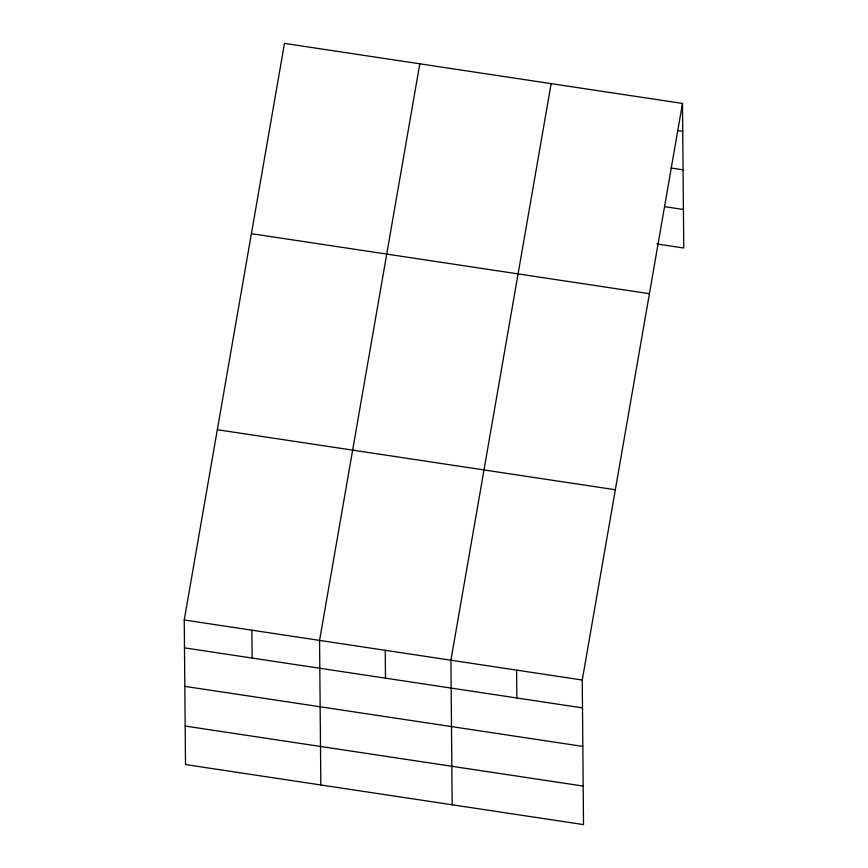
<?xml version="1.0" encoding="UTF-8"?>
<svg xmlns="http://www.w3.org/2000/svg" width="868" height="868" viewBox="0 0 868 868"><rect width="100%" height="100%" fill="white"/><g stroke="black" fill="none" stroke-linecap="round" stroke-linejoin="round"><path stroke-width="1.3" d="M682.487 103.444L582.254 680.024L583.513 824.6L185.513 764.556L184.244 619.98L284.487 43.4L682.487 103.444L683.756 248.02L656.946 243.973M419.808 63.809L319.565 640.4L320.834 784.976M551.147 83.632L450.915 660.212L452.174 804.788M677.376 130.504L682.736 131.307M671.007 168.001L683.073 169.824M664.649 206.671L683.42 209.503M251.405 233.676L649.416 293.709M217.326 429.714L615.336 489.747M184.244 619.98L582.254 680.024M184.493 647.854L582.493 707.887M184.83 686.36L582.829 746.404M185.177 726.049L583.177 786.082M516.579 670.118L516.829 697.98M385.24 650.306L385.479 678.168M251.904 630.19L252.154 658.053"/></g></svg>
